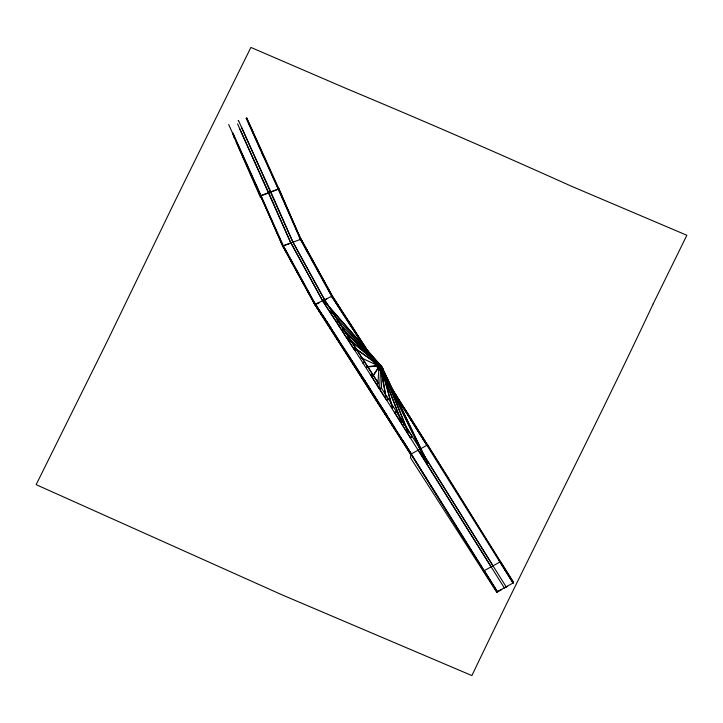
<?xml version="1.0" encoding="UTF-8"?>
<svg xmlns="http://www.w3.org/2000/svg" width="723" height="723" viewBox="0 0 723 723"><rect width="100%" height="100%" fill="white"/><g stroke="black" fill="none" stroke-linecap="round" stroke-linejoin="round"><path stroke-width="1.08" d="M354.939 365.838L410.8 453.782L496.837 591.92L513.538 582.756L427.492 444.979L410.772 454.234L314.975 304.012L282.847 245.838L232.381 133.095M246.181 118.482L246.724 117.831L278.798 188.576L300.895 239.665L278.798 188.576M246.697 118.292L300.922 239.223L332.318 296.331L356.141 333.14L355.662 333.402L339.747 308.875M260.732 195.644L278.771 188.938L260.678 196.005L282.82 246.299L314.93 304.808L410.754 454.559M268.685 192.571L290.827 243.009L237.56 123.931M382.169 372.074L381.392 387.889L379.53 388.929L380.596 370.158L378.554 366.181L379.439 366.218M314.93 304.808L315.445 304.13L371.378 390.971L370.89 391.251L362.928 378.31M238.735 121.093L270.791 191.803L268.703 192.77L270.809 191.839L292.942 242.097L324.952 300.388L378.599 383.678M278.771 188.938L278.247 189.218L246.181 118.382M282.82 246.299L260.759 195.3L228.685 124.537M283.524 247.7L282.838 245.937L283.371 245.648L282.847 245.838L314.939 304.455L315.427 304.202L283.371 245.657L282.847 245.838L314.939 304.455L402.81 441.572L403.289 441.301L411.26 453.863L410.772 454.216L402.828 441.12M290.827 242.865L292.942 242.097L324.943 300.524L378.31 383.073M347.573 320.271L332.3 296.773L300.922 239.223L300.397 239.421L300.922 239.331L332.318 296.43L340.262 308.631L339.783 308.893L331.848 296.701L363.597 345.702L364.076 345.44L348.206 320.777L347.727 321.039M378.96 367.609L377.74 386.127L379.53 388.929M402.81 441.572L403.289 441.211L411.26 453.945L355.4 365.928L354.921 366.2L322.937 316.755L314.948 304.374L315.436 304.103L314.948 304.464L318.942 303.073M292.887 242.124L241.527 127.402M331.017 313.746L332.896 312.589L331.017 313.746L322.648 300.895L324.627 299.837L324.961 300.515M332.327 296.349L331.821 296.557L332.3 296.773M381.383 369.317L385.91 397.198L380.958 369.326M330.971 328.64L338.933 341.446L339.412 341.175L315.436 304.103M381.672 372.363L411.649 419.964L411.17 420.226L426.995 445.323L419.096 432.67L419.575 432.408L427.474 445.052L426.769 444.961M383.832 375.526L392.49 407.998M418.219 450.013L491.134 566.859L394.478 412.426L396.349 411.396L417.831 445.395M260.759 195.282L260.587 197.741L236.186 142.142M323.425 316.403L322.973 316.312M324.943 300.524L322.648 300.759L290.89 242.856L322.648 300.895L339.006 325.956L331.062 313.728M317.885 303.262L314.939 304.455L332.345 295.969L300.949 238.87M339.783 308.893L340.262 308.54M346.95 353.402L347.411 353.574L338.96 341.003M340.822 324.952L338.96 325.983L354.83 350.556L356.71 349.39L354.83 350.556M346.941 338.228L348.775 337.09L346.895 338.247L339.015 325.82M355.662 333.402L356.141 333.05M363.597 345.702L355.662 333.312M346.904 338.111L362.819 362.729M364.636 361.861L362.765 362.892M386.552 400.09L388.423 398.933L386.552 400.09L370.709 375.12L372.571 374.098L370.745 375.101M379.358 403.425L378.87 403.696L370.917 390.809M386.597 400.072L377.65 385.983M363.389 378.472L362.91 378.753L363.389 378.472L395.318 428.667L394.83 428.947L386.877 415.906M411.134 420.235L395.318 395.255L395.806 394.903M394.523 412.399L410.303 437.587L412.182 436.43L410.303 437.587M394.857 428.495L411.251 453.945M396.349 411.396L412.173 436.565M411.17 420.226L411.658 419.873L419.566 432.499L419.087 432.761L395.327 395.165M418.96 447.194L420.09 448.983M387.908 382.106L427.492 444.979M483.642 571.757L483.741 570.501L410.818 453.791L410.519 457.831L496.809 592.282L501.726 589.579M496.809 592.282L496.873 591.486L483.75 570.51M427.519 444.618L500.415 561.789L499.945 562.051L411.17 420.135M381.22 368.875L401.762 422.386M500.406 561.771L483.705 570.944L484.202 570.61L497.334 591.577L411.26 453.963M422.467 452.95L493.005 565.838L422.485 452.824M499.945 562.051L513.068 583.009L499.936 561.952M491.134 566.859L504.293 587.826L506.136 586.823L493.005 565.838M378.924 366.525L372.607 376.484L379.277 366.769M324.735 301.807L381.066 365.983L324.663 301.636M427.835 463.533L382.25 367.655M423.1 456.312L414.912 437.804M379.566 365.937L380.506 365.034A2.467 0.515 61.2 0 1 381.907 366.543A2.467 0.515 61.2 0 1 382.955 369.101L380.596 370.158M342.901 329.851L374.071 360.578M366.859 367.121L379.331 365.739L354.568 347.962L373.809 361.319M379.882 366.299L330.736 310.998M382.051 367.7L412.544 432.716M380.352 365.124L380.913 365.739M370.89 391.161L371.378 390.971M354.921 366.281L355.4 365.919L347.411 353.493L346.923 353.764L347.411 353.493M386.85 416.258L387.338 415.987L379.358 403.506M386.859 416.349L387.338 415.987M394.83 428.947L395.318 428.585M402.801 441.482L403.289 441.301M338.933 341.364L339.421 341.093M338.933 341.446L339.412 341.175M330.944 329.001L331.423 328.73L323.425 316.484M324.952 300.388L323.073 301.545L322.702 300.732M372.02 357.686L371.532 358.048L379.467 370.321M379.223 365.82L378.798 366.01A2.467 0.515 61.2 0 1 379.566 366.859L379.882 367.32A2.467 0.515 61.2 0 1 381.093 370.131M379.882 367.32L381.753 366.29M387.88 382.467L387.392 382.819L390.736 388.161L381.175 372.987M378.671 387.636L362.774 362.756M391.875 389.941L395.273 395.273L395.797 394.993L381.102 373.086M403.723 407.465L403.244 407.727L403.732 407.374L411.649 419.964L410.935 419.864M496.855 591.839L497.334 591.577M513.077 582.928L513.574 582.313L500.452 561.346M504.672 587.962L507.618 586.344M380.271 365.196L380.425 365.151M392.779 407.51L393.61 407.094M382.078 367.799L427.971 463.416M421.175 452.336L421.943 451.956M324.672 300.018L326.76 299.168M386.001 396.837L386.877 396.502M300.922 239.223L282.838 245.937L291.342 242.991M409.082 431.523L408.161 431.794L386.769 379.006M427.718 462.901L428.658 462.702M423.208 455.589L424.112 455.418M401.889 421.825L402.838 421.654M382.512 368.631L385.928 376.936M408.206 432.227L382.603 369.878M366.751 366.742L378.138 365.44M342.81 329.543L379.711 366.218M425.486 459.232L426.471 459.195M380.759 365.431L348.64 338.707M360.795 357.677L378.906 365.992M375.617 362.594L377.424 363.868M348.378 339.042L377.017 362.883M378.753 364.32L380.488 365.766M376.466 362.964L379.665 366.136M336.945 320.732L379.72 365.558M332.354 295.987L373.746 359.982M322.946 316.665L314.948 304.374L282.874 245.486M348.188 321.211L367.718 351.477M368.938 353.375L371.387 357.171M363.542 345.711L371.532 358.048L363.606 345.612L364.085 345.35L373.71 360.434M499.123 560.687L500.343 562.584M505.133 570.049L506.931 572.851M508.721 575.644L510.519 578.445M511.721 580.307L512.914 582.178M375.445 362.639L379.412 368.82M374.848 362.196L379.376 369.272M381.654 372.725L387.871 382.557M375.391 363.425L378.228 367.844M383.326 375.806L385.025 378.463M371.468 358.048L379.467 370.42M387.853 382.892L390.122 386.453M392.951 390.89L427.456 445.386M391.929 389.833L395.318 395.255M381.057 387.519L388.414 399.069M388.423 398.933L396.34 411.532L394.469 412.562L386.561 399.964M300.904 239.674L332.318 296.43M331.812 296.656L300.397 239.521L278.247 189.119M381.274 369.2L425.305 459.34M239.882 129.209L268.703 192.77M232.896 132.905L283.353 245.748M248.495 122.395L249.842 125.468M251.649 129.562L253.448 133.656M254.794 136.737L257.045 141.853M258.391 144.925L260.19 149.028M261.988 153.122L263.787 157.225M233.475 135.96L234.379 138.021M381.238 370.095L401.717 422.512M382.015 369.028L382.63 371.224M381.907 370.221L392.453 407.926M238.129 120.533A1.139 1.057 4.1 0 1 238.599 120.877M331.423 328.73L330.935 329.082L331.423 328.73M402.44 424.898L404.265 423.895L402.395 424.925M653.167 303.868C594.631 428.685 531.251 551.152 471.893 675.58L281.527 594.622L36.15 484.654L106.236 343.308L173.773 203.633A3117.802 410.619 -66.8 0 1 217.252 115.427L250.899 47.42L347.284 88.956A3111.286 1080.397 26 0 1 571.134 186.1L686.85 235.273L653.167 303.868"/></g></svg>
